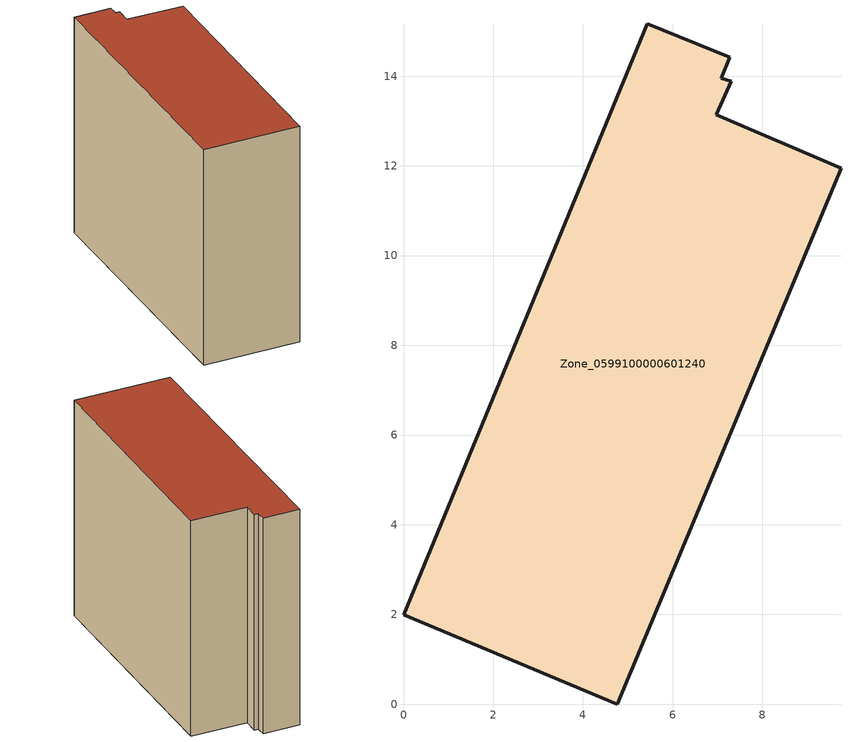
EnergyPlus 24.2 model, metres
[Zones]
Zone_0599100000601240
 floor ground (C_G): 4.77,0 0,2 5.43,15.17 7.27,14.42 7.08,13.95 7.3,13.88 6.97,13.14 9.75,11.94 z0
 wall outside (C_F): 6.97,13.14 7.3,13.88 7.08,13.95 7.27,14.42 5.43,15.17 0,2 4.77,0 9.75,11.94 6.97,13.14 z0:12.09
 roof outside (C_R): 4.77,0 9.75,11.94 6.97,13.14 7.3,13.88 7.08,13.95 7.27,14.42 5.43,15.17 0,2 z12.09
[BUILDING]
Pand.0599100000601240: North Axis=0; Terrain=City; Loads Convergence Tolerance Value=0.04; Temperature Convergence Tolerance Value=0.4; Solar Distribution=FullExterior; Maximum Number of Warmup Days=25; Minimum Number of Warmup Days=1
[Site:Location]
Rotterdam.The.Hague.AP_ZH_NLD Design_Conditions: Latitude=51.96; Longitude=4.45; Time Zone=1; Elevation=-4.5
[SITE:GROUNDTEMPERATURE:BUILDINGSURFACE]
18, 18, 18, 18, 18, 18, 18, 18, 18, 18, 18, 18
[MATERIAL] Thermal Absorptance=0.9; Solar Absorptance=0.7; Visible Absorptance=0.7
Name | Roughness | Thickness | Conductivity | Density | Specific Heat
G.TI.1946 | MediumSmooth | 0.15 | 1 | 540 | 1210
F.TI.1946 | Rough | 0.3 | 0.857143 | 1920 | 840
R.TI.1946 | MediumRough | 0.2 | 0.1 | 1500 | 1000
[CONSTRUCTION]
C_G: G.TI.1946
C_F: F.TI.1946
C_R: R.TI.1946
[ZONE]
Zone_0599100000601240: Type=1; Multiplier=1; Ceiling Height=Autocalculate; Volume=Autocalculate; Floor Area=autocalculate; Part of Total Floor Area=Yes
[ZONEINFILTRATION:DESIGNFLOWRATE]
Infil_Zone_0599100000601240: Zone or ZoneList or Space or SpaceList=Zone_0599100000601240; Schedule=AlwaysOn; Design Flow Rate Calculation Method=Flow/Area; Flow Rate per Floor Area=0.003; Constant Term Coefficient=1; Temperature Term Coefficient=0; Velocity Term Coefficient=0; Velocity Squared Term Coefficient=0
[HVACTEMPLATE:ZONE:IDEALLOADSAIRSYSTEM]
Zone_0599100000601240: Maximum Heating Supply Air Temperature=50; Minimum Cooling Supply Air Temperature=13; Maximum Heating Supply Air Humidity Ratio=0.0156; Minimum Cooling Supply Air Humidity Ratio=0.0077; Heating Limit=NoLimit; Cooling Limit=NoLimit; Dehumidification Control Type=ConstantSensibleHeatRatio; Cooling Sensible Heat Ratio=0.7; Dehumidification Setpoint=60; Humidification Control Type=None; Humidification Setpoint=30; Outdoor Air Method=None; Outdoor Air Flow Rate per Person=0.00944; Outdoor Air Flow Rate per Zone Floor Area=0; Outdoor Air Flow Rate per Zone=0; Demand Controlled Ventilation Type=None; Outdoor Air Economizer Type=NoEconomizer; Heat Recovery Type=None; Sensible Heat Recovery Effectiveness=0.7; Latent Heat Recovery Effectiveness=0.65
[ZONECONTROL:THERMOSTAT]
ThermostatControl_Zone_0599100000601240: Zone or ZoneList=Zone_0599100000601240; Control Type Schedule=DualSetpointControlType; Control 1=Thermostat_Zone_0599100000601240; Temperature Difference Between Cutout And Setpoint=0
[THERMOSTATSETPOINT:DUALSETPOINT]
Thermostat_Zone_0599100000601240: Heating Setpoint Temperature Schedule=HeatingSetpoint_Zone_0599100000601240; Cooling Setpoint Temperature Schedule=CoolingSetpoint_Zone_0599100000601240
[SCHEDULE:COMPACT]
HeatingSetpoint_Zone_0599100000601240: Through: 12/31, For: AllDays, Until: 24:00, 21
CoolingSetpoint_Zone_0599100000601240: Through: 12/31, For: AllDays, Until: 24:00, 24
DualSetpointControlType: Through: 12/31, For: AllDays, Until: 24:00, 4
AlwaysOn: Through: 12/31, For: AllDays, Until: 24:00, 1
